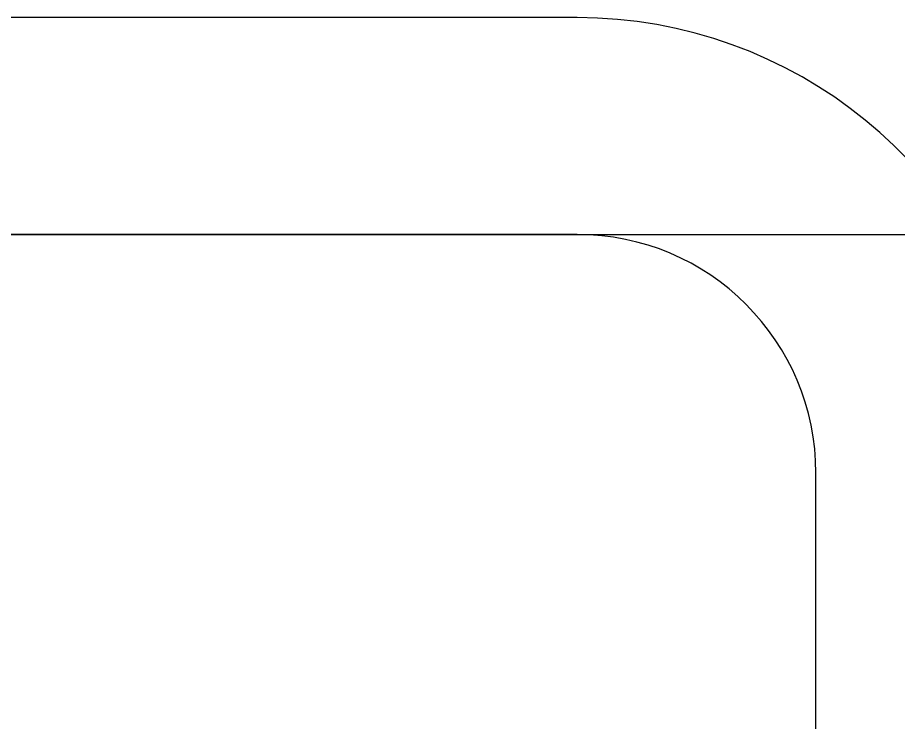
# Model space of a CAD drawing. Header units: millimetres. Extents: x 2128 to 2646, y 1972 to 2207.
# Drawn here: x 2351.25 to 2359.37, y 2054.06 to 2060.56 of the extents above; entities that cross this region are included whole.
import ezdxf

# ---------------------------------------------------------------- set-up
doc = ezdxf.new("R2010")
doc.units = ezdxf.units.MM
doc.layers.add('AR-CALÇADA', color=1, linetype='Continuous')
doc.layers.add('maçaneta', color=1, linetype='Continuous')

msp = doc.modelspace()

# ---------------------------------------------------------------- linework, layer by layer
at = {"layer": 'AR-CALÇADA'}
for p, q in [((2356.4115, 2060.5558), (2289.0353, 2060.5558)), ((2356.4115, 2058.5558), (2302.2884, 2058.5558)), ((2358.6115, 2053.6401), (2358.6115, 2056.3558))]:
    msp.add_line(p, q, dxfattribs=at)
for radius, start in [(4.2, 11.57667), (2.2, 0)]:
    msp.add_arc((2356.4115, 2056.3558), radius, start, 90, dxfattribs=at)
at = {"layer": 'maçaneta'}
msp.add_line((2308.549, 2058.5558), (2446.5117, 2058.5558), dxfattribs=at)

doc.saveas('drawing.dxf')
